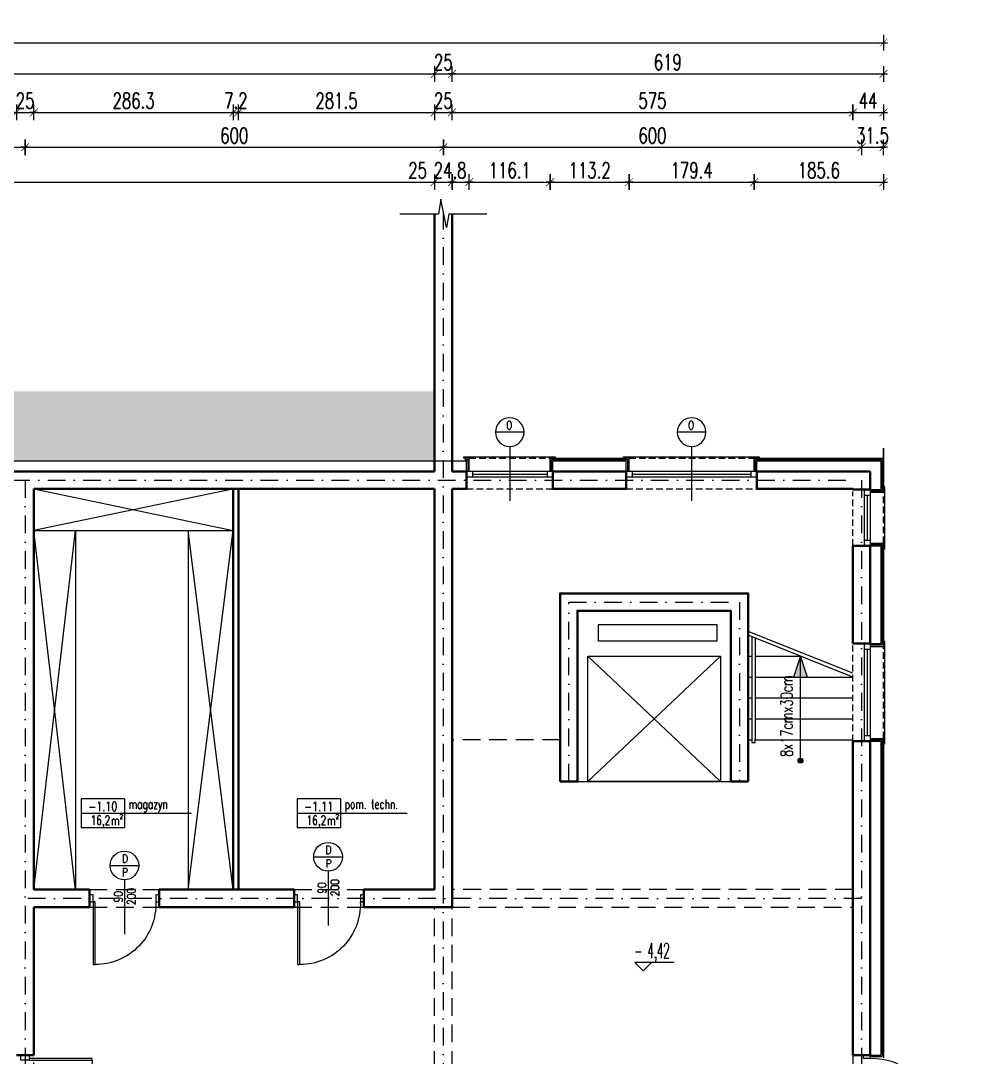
# Model space of a CAD drawing. Header units: millimetres. Extents: x -105266 to 178069, y 491 to 168574.
# Drawn here: x 17210 to 18583, y 28316 to 29803 of the extents above; entities that cross this region are included whole.
import ezdxf
from ezdxf.enums import TextEntityAlignment as Align

# ---------------------------------------------------------------- set-up
doc = ezdxf.new("R2010")
doc.units = ezdxf.units.MM
for name, pattern in [('DASHDOT', [25.4, 12.7, -6.35, 0, -6.35]), ('DASHED', [19.05, 12.7, -6.35]), ('HIDDEN2', [4.7625, 3.175, -1.5875])]:
    doc.linetypes.add(name, pattern=pattern)
doc.layers.get('defpoints').update_dxf_attribs({"color": 4})
for name, color, linetype, lineweight in [('A- NAD', 111, 'DASHED', 15), ('A-MEBLE', 253, 'Continuous', 5), ('A-OSIE', 7, 'DASHDOT', 0), ('A-SCIANY DZIAŁOWE', 1, 'Continuous', 40), ('A-STOLARKA OKIENNA', 1, 'Continuous', 5), ('A-WIDOK', 111, 'Continuous', 15), ('A-wykończenia', 6, 'Continuous', 13), ('A04_KONSTRUKCJA PONIZEJ', 2, 'HIDDEN2', 0), ('A07_DRZWI_OKNA', 4, 'Continuous', 5), ('A08_OPIS DRZWI_OKIEN', 9, 'Continuous', 9), ('A10_MATERIAL', 251, 'Continuous', 0), ('A10_OPIS', 4, 'Continuous', 15), ('A14_KOTY', 4, 'Continuous', 5), ('A16_OPIS_POM', 2, 'Continuous', 9), ('sciany murowane', 3, 'Continuous', 40), ('stolarka', 1, 'Continuous', 5)]:
    doc.layers.add(name, color=color, linetype=linetype, lineweight=lineweight)
doc.styles.add('ROMANS', font='romans', dxfattribs={"width": 0.7})
doc.styles.add('WYM', font='ROMANS.SHX', dxfattribs={"width": 0.75})
doc.styles.add('X', font='ROMANS.shx', dxfattribs={"width": 0.5})
doc.dimstyles.new('PM-100', dxfattribs={"dimscale": 2.8, "dimtxt": 8, "dimasz": 0.5, "dimexe": 0, "dimexo": 0, "dimgap": 2, "dimtad": 1, "dimdec": 1, "dimrnd": 0.1, "dimzin": 13, "dimdsep": 46, "dimtxsty": 'ROMANS', "dimblk": 'Q', "dimcen": 0, "dimse1": 1, "dimse2": 1, "dimclrd": 256, "dimclre": 251, "dimclrt": 41, "dimadec": 1, "dimazin": 0, "dimtfac": 1, "dimtdec": 1, "dimtix": 1, "dimtmove": 1, "dimatfit": 0, "dimldrblk": 'NONE', "dimfxl": 1, "dimtolj": 1, "dimtzin": 13, "dimlwd": -1, "dimlwe": 0, "dimarcsym": 0})

# ---------------------------------------------------------------- blocks, each defined once
blk = doc.blocks.new('A$C0A0820CA')
at = {"layer": 'A-STOLARKA OKIENNA'}
for points in [[(5, 5), (5, 95), (8, 95), (8, 5)], [(0, 5), (5, 5), (5, -5), (0, -5)], [(95, 5), (100, 5), (100, -5), (95, -5)]]:
    blk.add_lwpolyline(points, close=True, dxfattribs=at)
blk.add_arc((8.4, 8.4), 86.6, 357.7776, 90.2803, dxfattribs=at)
blk = doc.blocks.new('A$C1EE77004')
at = {"layer": 'stolarka'}
for points in [[(143, 6), (143, 96), (145, 96), (145, 6)], [(5, 6), (5, 52), (7, 52), (7, 6)]]:
    blk.add_lwpolyline(points, dxfattribs=at)
for points in [[(7, -6), (7, 6), (0, 6), (0, -6)], [(143, 6), (143, -6), (150, -6), (150, 6)]]:
    blk.add_lwpolyline(points, close=True, dxfattribs=at)
for centre, radius, start, end in [((142.3, 1.6), 94.4, 89.5656, 177.338), ((9.7, 12.4), 38.8, 350.5292, 94.0577)]:
    blk.add_arc(centre, radius, start, end, dxfattribs=at)
blk = doc.blocks.new('opis-pomieszczenie')
for p, q in [((0, 21.8), (0, -21.4)), ((-64.8, 0), (99.9, 0))]:
    blk.add_line(p, q)
blk.add_lwpolyline([(0, 21.8), (-64.8, 21.8), (-64.8, -21.4), (0, -21.4)])
at = {"style": 'ROMANS', "width": 0.7}
for s, height, p in [('m', 14.3, (-13.8, -18)), ('2', 7.15, (-4.6, -8.4))]:
    blk.add_text(s, height=height, dxfattribs=at).set_placement(p, align=Align.CENTER)
blk.add_attdef('NR', text='', height=14.3, dxfattribs=at).set_placement((-32.4, 2.8), align=Align.CENTER)
for tag, p in [('POMIESZCZENIE', (6.3, 3.9)), ('POS', (6.3, -17.6))]:
    blk.add_attdef(tag, p, '', height=14.3, dxfattribs=at)
blk.add_attdef('POW', text='', height=14.3, dxfattribs=at).set_placement((-27, -17.4), align=Align.RIGHT)
blk = doc.blocks.new('drzwi opis')
for p, q in [((-29.3, 124.9), (29.3, 124.9)), ((0, 95.6), (0, -15.6))]:
    blk.add_line(p, q)
blk.add_circle((0, 124.9), 29.3)
at = {"style": 'ROMANS', "width": 0.7}
for tag, p in [('WDNR', (1.1, 127.5)), ('WDPPOZ', (0, 102.7))]:
    blk.add_attdef(tag, text='', height=17, dxfattribs=at).set_placement(p, align=Align.CENTER)
for tag, p in [('WDS', (-4.1, -6)), ('WDH', (22.5, -6.4))]:
    blk.add_attdef(tag, text='', height=17, rotation=90, dxfattribs=at).set_placement(p, align=Align.CENTER)
blk = doc.blocks.new('poziom miekki')
for p, q in [((15.76, 4.24), (-4.24, 4.24)), ((-4.24, 4.24), (0, 0)), ((0, 0), (4.24, 4.24))]:
    blk.add_line(p, q)
at = {"color": 0, "style": 'ROMANS', "width": 0.7}
blk.add_attdef('H?', (-4.24, 8.19), '', height=7.5, dxfattribs=at)
blk = doc.blocks.new('Q')
for p, q in [((-4, 0), (4, 0)), ((0, 8), (0, -8))]:
    blk.add_line(p, q)
at = {"const_width": 0.7}
blk.add_lwpolyline([(4, 4), (-4, -4)], dxfattribs=at)
blk = doc.blocks.new('*D991')
at = {"layer": 'A10_OPIS', "transparency": 16777216}
blk.add_line((15390.7, 29572), (17802.9, 29572), dxfattribs=at)
at = {"layer": 'defpoints', "color": 0, "transparency": 16777216}
for p in [(17804.3, 29572), (15389.3, 29422), (17804.3, 29422)]:
    blk.add_point(p, dxfattribs=at)
at = {"layer": 'A10_OPIS', "transparency": 16777216, "xscale": 1.399999999999999, "yscale": 1.399999999999999, "zscale": 1.399999999999999, "rotation": 180}
blk.add_blockref('Q', (15389.3, 29572), dxfattribs=at)
at = {"layer": 'A10_OPIS', "transparency": 16777216, "xscale": 1.399999999999999, "yscale": 1.399999999999999, "zscale": 1.399999999999999}
blk.add_blockref('Q', (17804.3, 29572), dxfattribs=at)
at = {"layer": 'A10_OPIS', "color": 41, "transparency": 16777216, "insert": (16596.8, 29588.8), "char_height": 22.4, "attachment_point": 5, "style": 'ROMANS'}
blk.add_mtext('\\A1;2415', dxfattribs=at)
blk = doc.blocks.new('_None')
blk = doc.blocks.new('*D992')
at = {"layer": 'A10_OPIS', "transparency": 16777216}
for p, q in [((17761.6, 29572), (17804.3, 29572)), ((17802.9, 29572), (17801.5, 29572)), ((17804.3, 29572), (17829.3, 29572)), ((17804.3, 29572), (17829.3, 29572)), ((17830.7, 29572), (17832.1, 29572))]:
    blk.add_line(p, q, dxfattribs=at)
at = {"layer": 'defpoints', "color": 0, "transparency": 16777216}
for p in [(17829.3, 29572), (17829.3, 29557), (17804.3, 29422)]:
    blk.add_point(p, dxfattribs=at)
at = {"layer": 'A10_OPIS', "transparency": 16777216, "xscale": 1.399999999999999, "yscale": 1.399999999999999, "zscale": 1.399999999999999}
blk.add_blockref('Q', (17804.3, 29572), dxfattribs=at)
at = {"layer": 'A10_OPIS', "transparency": 16777216, "xscale": 1.399999999999999, "yscale": 1.399999999999999, "zscale": 1.399999999999999, "rotation": 180}
blk.add_blockref('Q', (17829.3, 29572), dxfattribs=at)
at = {"layer": 'A10_OPIS', "color": 41, "transparency": 16777216, "insert": (17779.9, 29588.8), "char_height": 22.4, "attachment_point": 5, "style": 'ROMANS'}
blk.add_mtext('\\A1;25', dxfattribs=at)
blk = doc.blocks.new('*D993')
at = {"layer": 'A10_OPIS', "transparency": 16777216}
for p, q in [((17827.9, 29572), (17826.5, 29572)), ((17829.3, 29572), (17854, 29572)), ((17855.4, 29572), (17856.8, 29572))]:
    blk.add_line(p, q, dxfattribs=at)
at = {"layer": 'defpoints', "color": 0, "transparency": 16777216}
for p in [(17854, 29576), (17854, 29572), (17829.3, 29557)]:
    blk.add_point(p, dxfattribs=at)
at = {"layer": 'A10_OPIS', "transparency": 16777216, "xscale": 1.399999999999999, "yscale": 1.399999999999999, "zscale": 1.399999999999999}
blk.add_blockref('Q', (17829.3, 29572), dxfattribs=at)
at = {"layer": 'A10_OPIS', "transparency": 16777216, "xscale": 1.399999999999999, "yscale": 1.399999999999999, "zscale": 1.399999999999999, "rotation": 180}
blk.add_blockref('Q', (17854, 29572), dxfattribs=at)
at = {"layer": 'A10_OPIS', "color": 41, "transparency": 16777216, "insert": (17826.5, 29588.8), "char_height": 22.4, "attachment_point": 5, "style": 'ROMANS'}
blk.add_mtext('\\A1;24.8', dxfattribs=at)
blk = doc.blocks.new('*D994')
at = {"layer": 'A10_OPIS', "transparency": 16777216}
blk.add_line((17855.4, 29572), (17968.7, 29572), dxfattribs=at)
at = {"layer": 'defpoints', "color": 0, "transparency": 16777216}
for p in [(17854, 29576), (17970.1, 29572), (17970.1, 29357)]:
    blk.add_point(p, dxfattribs=at)
at = {"layer": 'A10_OPIS', "transparency": 16777216, "xscale": 1.399999999999999, "yscale": 1.399999999999999, "zscale": 1.399999999999999, "rotation": 180}
blk.add_blockref('Q', (17854, 29572), dxfattribs=at)
at = {"layer": 'A10_OPIS', "transparency": 16777216, "xscale": 1.399999999999999, "yscale": 1.399999999999999, "zscale": 1.399999999999999}
blk.add_blockref('Q', (17970.1, 29572), dxfattribs=at)
at = {"layer": 'A10_OPIS', "color": 41, "transparency": 16777216, "insert": (17912.1, 29588.8), "char_height": 22.4, "attachment_point": 5, "style": 'ROMANS'}
blk.add_mtext('\\A1;116.1', dxfattribs=at)
blk = doc.blocks.new('*D995')
at = {"layer": 'A10_OPIS', "transparency": 16777216}
blk.add_line((17971.5, 29572), (18081.9, 29572), dxfattribs=at)
at = {"layer": 'defpoints', "color": 0, "transparency": 16777216}
for p in [(18083.3, 29572), (17970.1, 29357), (18083.3, 29357)]:
    blk.add_point(p, dxfattribs=at)
at = {"layer": 'A10_OPIS', "transparency": 16777216, "xscale": 1.399999999999999, "yscale": 1.399999999999999, "zscale": 1.399999999999999, "rotation": 180}
blk.add_blockref('Q', (17970.1, 29572), dxfattribs=at)
at = {"layer": 'A10_OPIS', "transparency": 16777216, "xscale": 1.399999999999999, "yscale": 1.399999999999999, "zscale": 1.399999999999999}
blk.add_blockref('Q', (18083.3, 29572), dxfattribs=at)
at = {"layer": 'A10_OPIS', "color": 41, "transparency": 16777216, "insert": (18026.7, 29588.8), "char_height": 22.4, "attachment_point": 5, "style": 'ROMANS'}
blk.add_mtext('\\A1;113.2', dxfattribs=at)
blk = doc.blocks.new('*D996')
at = {"layer": 'A10_OPIS', "transparency": 16777216}
blk.add_line((18084.7, 29572), (18261.3, 29572), dxfattribs=at)
at = {"layer": 'defpoints', "color": 0, "transparency": 16777216}
for p in [(18262.7, 29572), (18083.3, 29357), (18262.7, 29357)]:
    blk.add_point(p, dxfattribs=at)
at = {"layer": 'A10_OPIS', "transparency": 16777216, "xscale": 1.399999999999999, "yscale": 1.399999999999999, "zscale": 1.399999999999999, "rotation": 180}
blk.add_blockref('Q', (18083.3, 29572), dxfattribs=at)
at = {"layer": 'A10_OPIS', "transparency": 16777216, "xscale": 1.399999999999999, "yscale": 1.399999999999999, "zscale": 1.399999999999999}
blk.add_blockref('Q', (18262.7, 29572), dxfattribs=at)
at = {"layer": 'A10_OPIS', "color": 41, "transparency": 16777216, "insert": (18173, 29588.8), "char_height": 22.4, "attachment_point": 5, "style": 'ROMANS'}
blk.add_mtext('\\A1;179.4', dxfattribs=at)
blk = doc.blocks.new('*D997')
at = {"layer": 'A10_OPIS', "transparency": 16777216}
blk.add_line((18264.1, 29572), (18446.9, 29572), dxfattribs=at)
at = {"layer": 'defpoints', "color": 0, "transparency": 16777216}
for p in [(18448.3, 29572), (18262.7, 29357), (18448.3, 29351.5)]:
    blk.add_point(p, dxfattribs=at)
at = {"layer": 'A10_OPIS', "transparency": 16777216, "xscale": 1.399999999999999, "yscale": 1.399999999999999, "zscale": 1.399999999999999, "rotation": 180}
blk.add_blockref('Q', (18262.7, 29572), dxfattribs=at)
at = {"layer": 'A10_OPIS', "transparency": 16777216, "xscale": 1.399999999999999, "yscale": 1.399999999999999, "zscale": 1.399999999999999}
blk.add_blockref('Q', (18448.3, 29572), dxfattribs=at)
at = {"layer": 'A10_OPIS', "color": 41, "transparency": 16777216, "insert": (18355.5, 29588.8), "char_height": 22.4, "attachment_point": 5, "style": 'ROMANS'}
blk.add_mtext('\\A1;185.6', dxfattribs=at)
blk = doc.blocks.new('*D1022')
at = {"layer": 'A10_OPIS', "transparency": 16777216}
blk.add_line((15418.2, 29622), (17215.4, 29622), dxfattribs=at)
at = {"layer": 'defpoints', "color": 0, "transparency": 16777216}
for p in [(17216.8, 29622), (15416.8, 29344.5), (17216.8, 29344.5)]:
    blk.add_point(p, dxfattribs=at)
at = {"layer": 'A10_OPIS', "transparency": 16777216, "xscale": 1.399999999999999, "yscale": 1.399999999999999, "zscale": 1.399999999999999, "rotation": 180}
blk.add_blockref('Q', (15416.8, 29622), dxfattribs=at)
at = {"layer": 'A10_OPIS', "transparency": 16777216, "xscale": 1.399999999999999, "yscale": 1.399999999999999, "zscale": 1.399999999999999}
blk.add_blockref('Q', (17216.8, 29622), dxfattribs=at)
at = {"layer": 'A10_OPIS', "color": 41, "transparency": 16777216, "insert": (16316.8, 29638.8), "char_height": 22.4, "attachment_point": 5, "style": 'ROMANS'}
blk.add_mtext('\\A1;1800', dxfattribs=at)
blk = doc.blocks.new('*D1023')
at = {"layer": 'A10_OPIS', "transparency": 16777216}
blk.add_line((17218.2, 29622), (17815.4, 29622), dxfattribs=at)
at = {"layer": 'defpoints', "color": 0, "transparency": 16777216}
for p in [(17816.8, 29622), (17816.8, 29544.5), (17216.8, 29344.5)]:
    blk.add_point(p, dxfattribs=at)
at = {"layer": 'A10_OPIS', "transparency": 16777216, "xscale": 1.399999999999999, "yscale": 1.399999999999999, "zscale": 1.399999999999999, "rotation": 180}
blk.add_blockref('Q', (17216.8, 29622), dxfattribs=at)
at = {"layer": 'A10_OPIS', "transparency": 16777216, "xscale": 1.399999999999999, "yscale": 1.399999999999999, "zscale": 1.399999999999999}
blk.add_blockref('Q', (17816.8, 29622), dxfattribs=at)
at = {"layer": 'A10_OPIS', "color": 41, "transparency": 16777216, "insert": (17516.8, 29638.8), "char_height": 22.4, "attachment_point": 5, "style": 'ROMANS'}
blk.add_mtext('\\A1;600', dxfattribs=at)
blk = doc.blocks.new('*D1024')
at = {"layer": 'A10_OPIS', "transparency": 16777216}
blk.add_line((17818.2, 29622), (18415.4, 29622), dxfattribs=at)
at = {"layer": 'defpoints', "color": 0, "transparency": 16777216}
for p in [(18416.8, 29622), (17816.8, 29544.5), (18416.8, 29344.5)]:
    blk.add_point(p, dxfattribs=at)
at = {"layer": 'A10_OPIS', "transparency": 16777216, "xscale": 1.399999999999999, "yscale": 1.399999999999999, "zscale": 1.399999999999999, "rotation": 180}
blk.add_blockref('Q', (17816.8, 29622), dxfattribs=at)
at = {"layer": 'A10_OPIS', "transparency": 16777216, "xscale": 1.399999999999999, "yscale": 1.399999999999999, "zscale": 1.399999999999999}
blk.add_blockref('Q', (18416.8, 29622), dxfattribs=at)
at = {"layer": 'A10_OPIS', "color": 41, "transparency": 16777216, "insert": (18116.8, 29638.8), "char_height": 22.4, "attachment_point": 5, "style": 'ROMANS'}
blk.add_mtext('\\A1;600', dxfattribs=at)
blk = doc.blocks.new('*D1025')
at = {"layer": 'A10_OPIS', "transparency": 16777216}
for p, q in [((18415.4, 29622), (18414, 29622)), ((18416.8, 29622), (18448.3, 29622)), ((18449.7, 29622), (18451.1, 29622))]:
    blk.add_line(p, q, dxfattribs=at)
at = {"layer": 'defpoints', "color": 0, "transparency": 16777216}
for p in [(18448.3, 29622), (18416.8, 29344.5), (18448.3, 29327)]:
    blk.add_point(p, dxfattribs=at)
at = {"layer": 'A10_OPIS', "transparency": 16777216, "xscale": 1.399999999999999, "yscale": 1.399999999999999, "zscale": 1.399999999999999}
blk.add_blockref('Q', (18416.8, 29622), dxfattribs=at)
at = {"layer": 'A10_OPIS', "transparency": 16777216, "xscale": 1.399999999999999, "yscale": 1.399999999999999, "zscale": 1.399999999999999, "rotation": 180}
blk.add_blockref('Q', (18448.3, 29622), dxfattribs=at)
at = {"layer": 'A10_OPIS', "color": 41, "transparency": 16777216, "insert": (18432.5, 29638.8), "char_height": 22.4, "attachment_point": 5, "style": 'ROMANS'}
blk.add_mtext('\\A1;31.5', dxfattribs=at)
blk = doc.blocks.new('*D1030')
at = {"layer": 'A10_OPIS', "transparency": 16777216}
for p, q in [((17202.9, 29672), (17201.5, 29672)), ((17204.3, 29672), (17229.3, 29672)), ((17230.7, 29672), (17232.1, 29672))]:
    blk.add_line(p, q, dxfattribs=at)
at = {"layer": 'defpoints', "color": 0, "transparency": 16777216}
for p in [(17229.3, 29672), (17204.3, 29332), (17229.3, 29332)]:
    blk.add_point(p, dxfattribs=at)
at = {"layer": 'A10_OPIS', "transparency": 16777216, "xscale": 1.399999999999999, "yscale": 1.399999999999999, "zscale": 1.399999999999999}
blk.add_blockref('Q', (17204.3, 29672), dxfattribs=at)
at = {"layer": 'A10_OPIS', "transparency": 16777216, "xscale": 1.399999999999999, "yscale": 1.399999999999999, "zscale": 1.399999999999999, "rotation": 180}
blk.add_blockref('Q', (17229.3, 29672), dxfattribs=at)
at = {"layer": 'A10_OPIS', "color": 41, "transparency": 16777216, "insert": (17216.8, 29688.8), "char_height": 22.4, "attachment_point": 5, "style": 'ROMANS'}
blk.add_mtext('\\A1;25', dxfattribs=at)
blk = doc.blocks.new('*D1031')
at = {"layer": 'A10_OPIS', "transparency": 16777216}
blk.add_line((17230.7, 29672), (17514.1, 29672), dxfattribs=at)
at = {"layer": 'defpoints', "color": 0, "transparency": 16777216}
for p in [(17515.5, 29672), (17229.3, 29332), (17515.5, 29332)]:
    blk.add_point(p, dxfattribs=at)
at = {"layer": 'A10_OPIS', "transparency": 16777216, "xscale": 1.399999999999999, "yscale": 1.399999999999999, "zscale": 1.399999999999999, "rotation": 180}
blk.add_blockref('Q', (17229.3, 29672), dxfattribs=at)
at = {"layer": 'A10_OPIS', "transparency": 16777216, "xscale": 1.399999999999999, "yscale": 1.399999999999999, "zscale": 1.399999999999999}
blk.add_blockref('Q', (17515.5, 29672), dxfattribs=at)
at = {"layer": 'A10_OPIS', "color": 41, "transparency": 16777216, "insert": (17372.4, 29688.8), "char_height": 22.4, "attachment_point": 5, "style": 'ROMANS'}
blk.add_mtext('\\A1;286.3', dxfattribs=at)
blk = doc.blocks.new('*D1032')
at = {"layer": 'A10_OPIS', "transparency": 16777216}
for p, q in [((17514.1, 29672), (17512.7, 29672)), ((17515.5, 29672), (17522.8, 29672)), ((17524.2, 29672), (17525.6, 29672))]:
    blk.add_line(p, q, dxfattribs=at)
at = {"layer": 'defpoints', "color": 0, "transparency": 16777216}
for p in [(17522.8, 29672), (17515.5, 29332), (17522.8, 29332)]:
    blk.add_point(p, dxfattribs=at)
at = {"layer": 'A10_OPIS', "transparency": 16777216, "xscale": 1.399999999999999, "yscale": 1.399999999999999, "zscale": 1.399999999999999}
blk.add_blockref('Q', (17515.5, 29672), dxfattribs=at)
at = {"layer": 'A10_OPIS', "transparency": 16777216, "xscale": 1.399999999999999, "yscale": 1.399999999999999, "zscale": 1.399999999999999, "rotation": 180}
blk.add_blockref('Q', (17522.8, 29672), dxfattribs=at)
at = {"layer": 'A10_OPIS', "color": 41, "transparency": 16777216, "insert": (17519.1, 29688.8), "char_height": 22.4, "attachment_point": 5, "style": 'ROMANS'}
blk.add_mtext('\\A1;7.2', dxfattribs=at)
blk = doc.blocks.new('*D1033')
at = {"layer": 'A10_OPIS', "transparency": 16777216}
blk.add_line((17524.2, 29672), (17802.9, 29672), dxfattribs=at)
at = {"layer": 'defpoints', "color": 0, "transparency": 16777216}
for p in [(17804.3, 29672), (17804.3, 29532), (17522.8, 29332)]:
    blk.add_point(p, dxfattribs=at)
at = {"layer": 'A10_OPIS', "transparency": 16777216, "xscale": 1.399999999999999, "yscale": 1.399999999999999, "zscale": 1.399999999999999, "rotation": 180}
blk.add_blockref('Q', (17522.8, 29672), dxfattribs=at)
at = {"layer": 'A10_OPIS', "transparency": 16777216, "xscale": 1.399999999999999, "yscale": 1.399999999999999, "zscale": 1.399999999999999}
blk.add_blockref('Q', (17804.3, 29672), dxfattribs=at)
at = {"layer": 'A10_OPIS', "color": 41, "transparency": 16777216, "insert": (17663.5, 29688.8), "char_height": 22.4, "attachment_point": 5, "style": 'ROMANS'}
blk.add_mtext('\\A1;281.5', dxfattribs=at)
blk = doc.blocks.new('*D1034')
at = {"layer": 'A10_OPIS', "transparency": 16777216}
for p, q in [((17802.9, 29672), (17801.5, 29672)), ((17804.3, 29672), (17829.3, 29672)), ((17830.7, 29672), (17832.1, 29672))]:
    blk.add_line(p, q, dxfattribs=at)
at = {"layer": 'defpoints', "color": 0, "transparency": 16777216}
for p in [(17829.3, 29672), (17804.3, 29532), (17829.3, 29532)]:
    blk.add_point(p, dxfattribs=at)
at = {"layer": 'A10_OPIS', "transparency": 16777216, "xscale": 1.399999999999999, "yscale": 1.399999999999999, "zscale": 1.399999999999999}
blk.add_blockref('Q', (17804.3, 29672), dxfattribs=at)
at = {"layer": 'A10_OPIS', "transparency": 16777216, "xscale": 1.399999999999999, "yscale": 1.399999999999999, "zscale": 1.399999999999999, "rotation": 180}
blk.add_blockref('Q', (17829.3, 29672), dxfattribs=at)
at = {"layer": 'A10_OPIS', "color": 41, "transparency": 16777216, "insert": (17816.8, 29688.8), "char_height": 22.4, "attachment_point": 5, "style": 'ROMANS'}
blk.add_mtext('\\A1;25', dxfattribs=at)
blk = doc.blocks.new('*D1035')
at = {"layer": 'A10_OPIS', "transparency": 16777216}
blk.add_line((17830.7, 29672), (18402.9, 29672), dxfattribs=at)
at = {"layer": 'defpoints', "color": 0, "transparency": 16777216}
for p in [(18404.3, 29672), (17829.3, 29532), (18404.3, 29332)]:
    blk.add_point(p, dxfattribs=at)
at = {"layer": 'A10_OPIS', "transparency": 16777216, "xscale": 1.399999999999999, "yscale": 1.399999999999999, "zscale": 1.399999999999999, "rotation": 180}
blk.add_blockref('Q', (17829.3, 29672), dxfattribs=at)
at = {"layer": 'A10_OPIS', "transparency": 16777216, "xscale": 1.399999999999999, "yscale": 1.399999999999999, "zscale": 1.399999999999999}
blk.add_blockref('Q', (18404.3, 29672), dxfattribs=at)
at = {"layer": 'A10_OPIS', "color": 41, "transparency": 16777216, "insert": (18116.8, 29688.8), "char_height": 22.4, "attachment_point": 5, "style": 'ROMANS'}
blk.add_mtext('\\A1;575', dxfattribs=at)
blk = doc.blocks.new('*D1036')
at = {"layer": 'A10_OPIS', "transparency": 16777216}
blk.add_line((18405.7, 29672), (18446.9, 29672), dxfattribs=at)
at = {"layer": 'defpoints', "color": 0, "transparency": 16777216}
for p in [(18448.3, 29672), (18404.3, 29332), (18448.3, 29329.4)]:
    blk.add_point(p, dxfattribs=at)
at = {"layer": 'A10_OPIS', "transparency": 16777216, "xscale": 1.399999999999999, "yscale": 1.399999999999999, "zscale": 1.399999999999999, "rotation": 180}
blk.add_blockref('Q', (18404.3, 29672), dxfattribs=at)
at = {"layer": 'A10_OPIS', "transparency": 16777216, "xscale": 1.399999999999999, "yscale": 1.399999999999999, "zscale": 1.399999999999999}
blk.add_blockref('Q', (18448.3, 29672), dxfattribs=at)
at = {"layer": 'A10_OPIS', "color": 41, "transparency": 16777216, "insert": (18426.3, 29688.8), "char_height": 22.4, "attachment_point": 5, "style": 'ROMANS'}
blk.add_mtext('\\A1;44', dxfattribs=at)
blk = doc.blocks.new('*D1037')
at = {"layer": 'A10_OPIS', "transparency": 16777216}
blk.add_line((15390.7, 29772), (18446.9, 29772), dxfattribs=at)
at = {"layer": 'defpoints', "color": 0, "transparency": 16777216}
for p in [(18448.3, 29772), (15389.3, 29422), (18448.3, 29426)]:
    blk.add_point(p, dxfattribs=at)
at = {"layer": 'A10_OPIS', "transparency": 16777216, "xscale": 1.399999999999999, "yscale": 1.399999999999999, "zscale": 1.399999999999999, "rotation": 180}
blk.add_blockref('Q', (15389.3, 29772), dxfattribs=at)
at = {"layer": 'A10_OPIS', "transparency": 16777216, "xscale": 1.399999999999999, "yscale": 1.399999999999999, "zscale": 1.399999999999999}
blk.add_blockref('Q', (18448.3, 29772), dxfattribs=at)
at = {"layer": 'A10_OPIS', "color": 41, "transparency": 16777216, "insert": (16918.8, 29788.8), "char_height": 22.4, "attachment_point": 5, "style": 'ROMANS'}
blk.add_mtext('\\A1;3059', dxfattribs=at)
blk = doc.blocks.new('*D1055')
at = {"layer": 'A10_OPIS', "transparency": 16777216}
blk.add_line((15390.7, 29727.2), (17802.9, 29727.2), dxfattribs=at)
at = {"layer": 'defpoints', "color": 0, "transparency": 16777216}
for p in [(17804.3, 29727.2), (17804.3, 29572), (15389.3, 29372)]:
    blk.add_point(p, dxfattribs=at)
at = {"layer": 'A10_OPIS', "transparency": 16777216, "xscale": 1.399999999999999, "yscale": 1.399999999999999, "zscale": 1.399999999999999, "rotation": 180}
blk.add_blockref('Q', (15389.3, 29727.2), dxfattribs=at)
at = {"layer": 'A10_OPIS', "transparency": 16777216, "xscale": 1.399999999999999, "yscale": 1.399999999999999, "zscale": 1.399999999999999}
blk.add_blockref('Q', (17804.3, 29727.2), dxfattribs=at)
at = {"layer": 'A10_OPIS', "color": 41, "transparency": 16777216, "insert": (16596.8, 29744), "char_height": 22.4, "attachment_point": 5, "style": 'ROMANS'}
blk.add_mtext('\\A1;2415', dxfattribs=at)
blk = doc.blocks.new('*D1056')
at = {"layer": 'A10_OPIS', "transparency": 16777216}
for p, q in [((17802.9, 29727.2), (17801.5, 29727.2)), ((17804.3, 29727.2), (17829.3, 29727.2)), ((17830.7, 29727.2), (17832.1, 29727.2))]:
    blk.add_line(p, q, dxfattribs=at)
at = {"layer": 'defpoints', "color": 0, "transparency": 16777216}
for p in [(17829.3, 29727.2), (17804.3, 29572), (17829.3, 29557)]:
    blk.add_point(p, dxfattribs=at)
at = {"layer": 'A10_OPIS', "transparency": 16777216, "xscale": 1.399999999999999, "yscale": 1.399999999999999, "zscale": 1.399999999999999}
blk.add_blockref('Q', (17804.3, 29727.2), dxfattribs=at)
at = {"layer": 'A10_OPIS', "transparency": 16777216, "xscale": 1.399999999999999, "yscale": 1.399999999999999, "zscale": 1.399999999999999, "rotation": 180}
blk.add_blockref('Q', (17829.3, 29727.2), dxfattribs=at)
at = {"layer": 'A10_OPIS', "color": 41, "transparency": 16777216, "insert": (17816.8, 29744), "char_height": 22.4, "attachment_point": 5, "style": 'ROMANS'}
blk.add_mtext('\\A1;25', dxfattribs=at)
blk = doc.blocks.new('*D1057')
at = {"layer": 'A10_OPIS', "transparency": 16777216}
blk.add_line((17830.7, 29727.2), (18446.9, 29727.2), dxfattribs=at)
at = {"layer": 'defpoints', "color": 0, "transparency": 16777216}
for p in [(18448.3, 29727.2), (17829.3, 29557), (18448.3, 29334.1)]:
    blk.add_point(p, dxfattribs=at)
at = {"layer": 'A10_OPIS', "transparency": 16777216, "xscale": 1.399999999999999, "yscale": 1.399999999999999, "zscale": 1.399999999999999, "rotation": 180}
blk.add_blockref('Q', (17829.3, 29727.2), dxfattribs=at)
at = {"layer": 'A10_OPIS', "transparency": 16777216, "xscale": 1.399999999999999, "yscale": 1.399999999999999, "zscale": 1.399999999999999}
blk.add_blockref('Q', (18448.3, 29727.2), dxfattribs=at)
at = {"layer": 'A10_OPIS', "color": 41, "transparency": 16777216, "insert": (18138.8, 29744), "char_height": 22.4, "attachment_point": 5, "style": 'ROMANS'}
blk.add_mtext('\\A1;619', dxfattribs=at)

msp = doc.modelspace()

# ---------------------------------------------------------------- hatches: boundary and pattern name
at = {"layer": 'A-WIDOK'}
h = msp.add_hatch(color=256, dxfattribs=at)
h.dxf.hatch_style = 1
h.paths.add_polyline_path([(18319.32, 28861.99), (18339.32, 28861.99)])
h.paths.add_polyline_path([(18319.32, 28861.99), (18329.26, 28891.99), (18329.38, 28891.99), (18339.32, 28861.99)])
h = msp.add_hatch(color=256, dxfattribs=at)
h.dxf.hatch_style = 1
edge = h.paths.add_edge_path()
edge.add_arc((18329.26, 28741.99), 3.47, 0, 360)
at = {"layer": 'A10_MATERIAL'}
h = msp.add_hatch(dxfattribs=at)
h.set_pattern_fill('AR-SAND', color=256, scale=0.5, angle=45)
h.paths.add_polyline_path([(18582.83, 27331.99), (18444.26, 27331.99), (18444.26, 27316.99), (15389.26, 27316.99), (15389.26, 29171.99), (17804.26, 29171.99), (17804.26, 29271.99), (15389.26, 29271.99), (15289.26, 29271.99), (15289.26, 27316.99), (15289.26, 27216.99), (18429.26, 27216.99), (18582.83, 27216.99)])

# ---------------------------------------------------------------- linework, layer by layer
for p, q in [((18448.26, 29175.99), (18448.26, 29190.42)), ((17229.26, 28319.49), (17229.26, 28359.2))]:
    msp.add_line(p, q)
at = {"layer": 'A- NAD', "ltscale": 2}
for p, q in [((17984.26, 28771.99), (17829.26, 28771.99)), ((17309.26, 28556.99), (17409.26, 28556.99)), ((17602.76, 28556.99), (17702.76, 28556.99)), ((18404.26, 28556.99), (17829.26, 28556.99)), ((17309.26, 28531.99), (17409.26, 28531.99)), ((17602.76, 28531.99), (17702.76, 28531.99)), ((17804.26, 27956.99), (17804.26, 28531.99)), ((17829.26, 28531.99), (18404.26, 28531.99)), ((17829.26, 27956.99), (17829.26, 28531.99)), ((17229.26, 28169.49), (17229.26, 28319.49)), ((18404.26, 28319.49), (18404.26, 28219.99))]:
    msp.add_line(p, q, dxfattribs=at)
at = {"layer": 'A-MEBLE'}
for p, q in [((17229.26, 29131.99), (17515.51, 29071.99)), ((17516.76, 29131.99), (17229.26, 29071.99)), ((17229.26, 29071.99), (17515.51, 29071.99)), ((17289.26, 28556.99), (17229.26, 29071.99)), ((17229.26, 28556.99), (17289.26, 29071.99)), ((17289.26, 29071.99), (17289.26, 28556.99)), ((17450.76, 29071.99), (17450.76, 28556.99)), ((17515.51, 28556.99), (17450.76, 29071.99)), ((17450.76, 28556.99), (17515.51, 29071.99))]:
    msp.add_line(p, q, dxfattribs=at)
at = {"layer": 'A-OSIE', "ltscale": 2}
for p, q in [((17816.76, 29529.46), (17816.76, 27344.49)), ((15416.76, 29144.49), (18416.76, 29144.49)), ((17216.76, 29144.49), (17216.76, 27344.49)), ((18416.76, 29144.49), (18416.76, 27344.49)), ((18416.76, 28544.49), (17216.76, 28544.49))]:
    msp.add_line(p, q, dxfattribs=at)
msp.add_lwpolyline([(17996.76, 28711.99), (17996.76, 28969.49), (18241.76, 28969.49), (18241.76, 28711.99)], dxfattribs=at)
at = {"layer": 'A-SCIANY DZIAŁOWE'}
for p, q in [((17515.51, 29131.99), (17515.51, 28556.99)), ((17522.76, 29131.99), (17522.76, 28556.99))]:
    msp.add_line(p, q, dxfattribs=at)
at = {"layer": 'A-WIDOK'}
for p, q in [((17846.05, 29175.99), (17846.05, 29177.99)), ((17846.05, 29177.99), (17977.24, 29177.99)), ((17854.05, 29175.99), (17846.05, 29175.99)), ((17977.24, 29177.99), (17977.24, 29175.99)), ((18404.26, 28867.37), (18254.26, 28927.37)), ((18404.26, 28861.99), (18254.26, 28921.99)), ((18024.26, 28891.99), (18214.26, 28711.99)), ((18024.26, 28711.99), (18214.26, 28891.99)), ((18254.26, 28891.99), (18259.26, 28891.99)), ((18264.26, 28891.99), (18329.26, 28891.99)), ((18329.26, 28741.99), (18329.26, 28891.99)), ((18254.26, 28861.99), (18259.26, 28861.99)), ((18264.26, 28861.99), (18404.26, 28861.99)), ((18254.26, 28831.99), (18259.26, 28831.99)), ((18264.26, 28831.99), (18404.26, 28831.99)), ((18254.26, 28801.99), (18259.26, 28801.99)), ((18264.26, 28801.99), (18404.26, 28801.99)), ((18254.26, 28771.99), (18259.26, 28771.99)), ((18264.26, 28771.99), (18404.26, 28771.99)), ((18009.26, 28711.99), (18229.26, 28711.99))]:
    msp.add_line(p, q, dxfattribs=at)
for points in [[(17879.26, 29525.99), (17824.67, 29525.99), (17821.29, 29506.64), (17813.21, 29547.38), (17809.73, 29525.99), (17754.26, 29525.99)], [(18075.26, 29175.99), (18075.26, 29177.99), (18269.81, 29177.99), (18269.81, 29175.99)], [(18448.26, 29050.09), (18448.26, 29046.09), (18450.26, 29046.09), (18450.26, 29134.13), (18448.26, 29134.13)], [(18039.26, 28937.53), (18209.26, 28937.53), (18209.26, 28913.53), (18039.26, 28913.53), (18039.26, 28937.53)], [(18259.26, 28919.99), (18259.26, 28771.99)], [(18264.26, 28917.99), (18264.26, 28771.99)], [(18448.26, 28769.99), (18448.26, 28765.99), (18450.26, 28765.99), (18450.26, 28913.13), (18448.26, 28913.13)], [(18329.26, 28891.99), (18319.32, 28861.99), (18339.32, 28861.99), (18329.38, 28891.99)], [(18259.26, 28771.99), (18259.26, 28767.99), (18264.26, 28767.99), (18264.26, 28771.99)]]:
    msp.add_lwpolyline(points, dxfattribs=at)
msp.add_lwpolyline([(18024.26, 28891.99), (18214.26, 28891.99), (18214.26, 28711.99), (18024.26, 28711.99)], close=True, dxfattribs=at)
msp.add_circle((18329.26, 28741.99), 3.47, dxfattribs=at)
at = {"layer": 'A-wykończenia'}
for p, q in [((17848.05, 29175.99), (17848.05, 29171.99)), ((17854.05, 29156.99), (17854.05, 29175.99)), ((17970.1, 29175.99), (18079.26, 29175.99)), ((17970.1, 29156.99), (17970.1, 29175.99)), ((18083.26, 29175.99), (18075.26, 29175.99)), ((18083.26, 29156.99), (18083.26, 29175.99)), ((18262.67, 29175.99), (18448.26, 29175.99)), ((18262.67, 29156.99), (18262.67, 29175.99)), ((18448.26, 29175.99), (18448.26, 29126.99)), ((15389.26, 29171.99), (17850.05, 29171.99)), ((17850.05, 29156.99), (17850.05, 29173.99)), ((17850.05, 29173.99), (17852.05, 29173.99)), ((17852.05, 29173.99), (17852.05, 29156.99)), ((17972.1, 29173.99), (18081.26, 29173.99)), ((17972.1, 29156.99), (17972.1, 29173.99)), ((17974.1, 29156.99), (17974.1, 29171.99)), ((17974.1, 29171.99), (18079.26, 29171.99)), ((18079.26, 29156.99), (18079.26, 29171.99)), ((18081.26, 29156.99), (18081.26, 29173.99)), ((18264.67, 29173.99), (18446.26, 29173.99)), ((18264.67, 29156.99), (18264.67, 29173.99)), ((18266.67, 29156.99), (18266.67, 29171.99)), ((18266.67, 29171.99), (18444.26, 29171.99)), ((18444.26, 29171.99), (18444.26, 29130.99)), ((18446.26, 29173.99), (18446.26, 29128.99)), ((18429.26, 29130.99), (18444.26, 29130.99)), ((18429.26, 29128.99), (18446.26, 29128.99)), ((18429.26, 29126.99), (18448.26, 29126.99)), ((18429.26, 29054.09), (18448.26, 29054.09)), ((18429.26, 29052.09), (18446.26, 29052.09)), ((18429.26, 29050.09), (18444.26, 29050.09)), ((18444.26, 29050.09), (18444.26, 28909.99)), ((18446.26, 29052.09), (18446.26, 28907.99)), ((18448.26, 29054.09), (18448.26, 28905.99)), ((18429.26, 28909.99), (18444.26, 28909.99)), ((18429.26, 28907.99), (18446.26, 28907.99)), ((18429.26, 28905.99), (18448.26, 28905.99)), ((18429.26, 28773.99), (18448.26, 28773.99)), ((18448.26, 28773.99), (18448.26, 28315.49)), ((18429.26, 28771.99), (18446.26, 28771.99)), ((18429.26, 28769.99), (18444.26, 28769.99)), ((18444.26, 28769.99), (18444.26, 28319.49)), ((18446.26, 28771.99), (18446.26, 28317.49)), ((18429.26, 28319.49), (18444.26, 28319.49)), ((18429.26, 28317.49), (18446.26, 28317.49))]:
    msp.add_line(p, q, dxfattribs=at)
at = {"layer": 'A04_KONSTRUKCJA PONIZEJ', "ltscale": 3}
for p, q in [((17854.05, 29175.99), (17970.1, 29175.99)), ((18083.26, 29175.99), (18262.67, 29175.99)), ((17850.05, 29131.99), (17974.1, 29131.99)), ((18079.26, 29131.99), (18266.67, 29131.99)), ((18404.26, 29050.09), (18404.26, 29128.32)), ((18448.26, 29054.09), (18448.26, 29129.42)), ((18404.26, 28769.99), (18404.26, 28907.32)), ((18448.26, 28773.99), (18448.26, 28905.99))]:
    msp.add_line(p, q, dxfattribs=at)
at = {"layer": 'A07_DRZWI_OKNA'}
for p, q in [((17859.05, 29148.99), (17859.05, 29156.99)), ((17859.05, 29152.99), (17966.1, 29152.99)), ((17966.1, 29148.99), (17966.1, 29156.99)), ((18088.26, 29148.99), (18088.26, 29156.99)), ((18088.26, 29152.99), (18258.67, 29152.99)), ((18258.67, 29148.99), (18258.67, 29156.99)), ((18421.26, 29122.99), (18429.26, 29122.99)), ((18425.26, 29058.09), (18425.26, 29122.99)), ((18421.26, 29058.09), (18429.26, 29058.09)), ((18421.26, 28901.99), (18429.26, 28901.99)), ((18425.26, 28777.99), (18425.26, 28901.99)), ((18421.26, 28777.99), (18429.26, 28777.99))]:
    msp.add_line(p, q, dxfattribs=at)
for points in [[(17974.1, 29156.99), (17850.05, 29156.99), (17850.05, 29148.99), (17974.1, 29148.99)], [(18266.67, 29156.99), (18079.26, 29156.99), (18079.26, 29148.99), (18266.67, 29148.99)], [(18429.26, 29130.99), (18429.26, 29050.09), (18421.26, 29050.09), (18421.26, 29130.99)], [(18429.26, 28909.99), (18429.26, 28769.99), (18421.26, 28769.99), (18421.26, 28909.99)]]:
    msp.add_lwpolyline(points, dxfattribs=at)
at = {"layer": 'sciany murowane'}
for p, q in [((17804.26, 29156.99), (17804.26, 29525.99)), ((17829.26, 29156.99), (17829.26, 29525.99)), ((15404.26, 29156.99), (17804.26, 29156.99)), ((17829.26, 29156.99), (17850.05, 29156.99)), ((17850.05, 29131.99), (17850.05, 29156.99)), ((17974.1, 29131.99), (17974.1, 29156.99)), ((17974.1, 29156.99), (18079.26, 29156.99)), ((18079.26, 29131.99), (18079.26, 29156.99)), ((18266.67, 29131.99), (18266.67, 29156.99)), ((18266.67, 29156.99), (18429.26, 29156.99)), ((18429.26, 29156.99), (18429.26, 29130.99)), ((17229.26, 29131.99), (17804.26, 29131.99)), ((17229.26, 29131.99), (17229.26, 28556.99)), ((17804.26, 28556.99), (17804.26, 29131.99)), ((17829.26, 28531.99), (17829.26, 29131.99)), ((18404.26, 29130.99), (18429.26, 29130.99)), ((18404.26, 29050.09), (18429.26, 29050.09)), ((18429.26, 29050.09), (18429.26, 28909.99)), ((18404.26, 28909.99), (18429.26, 28909.99)), ((18404.26, 28769.99), (18429.26, 28769.99)), ((18429.26, 28769.99), (18429.26, 28319.49)), ((17984.26, 28711.99), (18009.26, 28711.99)), ((18229.26, 28711.99), (18254.26, 28711.99)), ((17229.26, 28556.99), (17309.26, 28556.99)), ((17309.26, 28531.99), (17309.26, 28556.99)), ((17409.26, 28556.99), (17602.76, 28556.99)), ((17409.26, 28531.99), (17409.26, 28556.99)), ((17602.76, 28531.99), (17602.76, 28556.99)), ((17702.76, 28556.99), (17804.26, 28556.99)), ((17702.76, 28531.99), (17702.76, 28556.99)), ((17229.26, 28531.99), (17229.26, 28319.49)), ((17229.26, 28531.99), (17309.26, 28531.99)), ((17409.26, 28531.99), (17602.76, 28531.99)), ((17702.76, 28531.99), (17829.26, 28531.99)), ((17229.26, 28319.49), (17204.26, 28319.49)), ((18404.26, 28319.49), (18429.26, 28319.49))]:
    msp.add_line(p, q, dxfattribs=at)
for points in [[(17829.26, 29131.99), (17850.05, 29131.99)], [(17974.1, 29131.99), (18079.26, 29131.99)], [(18266.67, 29131.99), (18404.26, 29131.99), (18404.26, 29130.99)], [(18404.26, 29050.09), (18404.26, 28909.99)], [(17984.26, 28711.99), (17984.26, 28981.99), (18254.26, 28981.99), (18254.26, 28711.99)], [(18009.26, 28711.99), (18009.26, 28956.99), (18229.26, 28956.99), (18229.26, 28711.99)], [(18404.26, 28769.99), (18404.26, 28319.49)]]:
    msp.add_lwpolyline(points, dxfattribs=at)

# ---------------------------------------------------------------- block references
at = {"xscale": -1}
for name, p, rotation in [('A$C0A0820CA', (17309.26, 28544.49), 180), ('A$C0A0820CA', (17602.76, 28544.49), 180), ('A$C1EE77004', (17216.76, 28169.49), 270), ('A$C0A0820CA', (18424.26, 28219.99), 270.000000029434)]:
    msp.add_blockref(name, p, dxfattribs=dict(at, rotation=rotation))
at = {"layer": 'A08_OPIS DRZWI_OKIEN'}
ref = msp.add_blockref('drzwi opis', (17912.08, 29125.59), dxfattribs=dict(at, xscale=-0.702000000001135, yscale=0.702000000001135, zscale=0.702000000001135))
ref.add_attrib('WDNR', 'O', dxfattribs={"layer": '0', "height": 11.93, "rotation": 180, "style": 'WYM', "width": 0.8}).set_placement((17911.42, 29229.21), align=Align.CENTER)
ref = msp.add_blockref('drzwi opis', (18172.97, 29125.59), dxfattribs=dict(at, xscale=-0.702000000001135, yscale=0.702000000001135, zscale=0.702000000001135))
ref.add_attrib('WDNR', 'O', dxfattribs={"layer": '0', "height": 11.93, "rotation": 180, "style": 'WYM', "width": 0.8}).set_placement((18172.31, 29229.21), align=Align.CENTER)
ref = msp.add_blockref('drzwi opis', (17359.26, 28503.91), dxfattribs=dict(at, xscale=0.702000000001135, yscale=0.702000000001135, zscale=0.702000000001135))
ref.add_attrib('WDNR', 'D', dxfattribs={"layer": '0', "height": 11.93, "style": 'WYM', "width": 0.8}).set_placement((17359.92, 28595.59), align=Align.CENTER)
ref.add_attrib('WDPPOZ', 'P', dxfattribs={"layer": '0', "height": 11.93, "style": 'WYM', "width": 0.8}).set_placement((17360.18, 28576), align=Align.CENTER)
ref.add_attrib('WDS', '90', dxfattribs={"layer": '0', "height": 11.934, "rotation": 90, "style": 'WYM', "width": 0.8}).set_placement((17356.41, 28546.73), align=Align.CENTER)
ref.add_attrib('WDH', '200', dxfattribs={"layer": '0', "height": 11.934, "rotation": 90, "style": 'WYM', "width": 0.8}).set_placement((17375.05, 28547.24), align=Align.CENTER)
ref = msp.add_blockref('drzwi opis', (17651.38, 28516.41), dxfattribs=dict(at, xscale=0.702000000001135, yscale=0.702000000001135, zscale=0.702000000001135))
ref.add_attrib('WDNR', 'D', dxfattribs={"layer": '0', "height": 11.93, "style": 'WYM', "width": 0.8}).set_placement((17652.03, 28608.09), align=Align.CENTER)
ref.add_attrib('WDPPOZ', 'P', dxfattribs={"layer": '0', "height": 11.93, "style": 'WYM', "width": 0.8}).set_placement((17652.3, 28588.5), align=Align.CENTER)
ref.add_attrib('WDS', '90', dxfattribs={"layer": '0', "height": 11.934, "rotation": 90, "style": 'WYM', "width": 0.8}).set_placement((17648.52, 28559.23), align=Align.CENTER)
ref.add_attrib('WDH', '200', dxfattribs={"layer": '0', "height": 11.934, "rotation": 90, "style": 'WYM', "width": 0.8}).set_placement((17667.17, 28559.74), align=Align.CENTER)
at = {"layer": 'A14_KOTY'}
ref = msp.add_blockref('poziom miekki', (18103.4, 28440.66), dxfattribs=dict(at, xscale=2.834999999940919, yscale=2.834999999940919, zscale=2.834999999940919))
ref.add_attrib('H?', '- 4,42', (18090.45, 28458.87), dxfattribs={"layer": '0', "color": 0, "height": 21.263, "style": 'X', "width": 0.5})
at = {"layer": 'A16_OPIS_POM'}
ref = msp.add_blockref('opis-pomieszczenie', (17359.38, 28666.5), dxfattribs=dict(at, xscale=0.9600000000064028, yscale=0.9600000000064028, zscale=0.9600000000064028))
ref.add_attrib('NR', '-1.10', dxfattribs={"layer": '0', "height": 13.44, "style": 'ROMANS', "width": 0.75}).set_placement((17328.29, 28669.65), align=Align.CENTER)
ref.add_attrib('POMIESZCZENIE', 'magazyn', (17365.43, 28672.8), dxfattribs={"layer": '0', "height": 13.44, "style": 'ROMANS', "width": 0.7})
ref.add_attrib('POW', '16,2', dxfattribs={"layer": '0', "height": 13.44, "style": 'ROMANS', "width": 0.7}).set_placement((17338.94, 28649.79), align=Align.RIGHT)
ref = msp.add_blockref('opis-pomieszczenie', (17669.17, 28666.5), dxfattribs=dict(at, xscale=0.9600000000064028, yscale=0.9600000000064028, zscale=0.9600000000064028))
ref.add_attrib('NR', '-1.11', dxfattribs={"layer": '0', "height": 13.44, "style": 'ROMANS', "width": 0.75}).set_placement((17638.08, 28669.65), align=Align.CENTER)
ref.add_attrib('POMIESZCZENIE', 'pom. techn.', (17675.22, 28672.8), dxfattribs={"layer": '0', "height": 13.44, "style": 'ROMANS', "width": 0.7})
ref.add_attrib('POW', '16,2', dxfattribs={"layer": '0', "height": 13.44, "style": 'ROMANS', "width": 0.7}).set_placement((17648.72, 28649.79), align=Align.RIGHT)

# ---------------------------------------------------------------- texts
at = {"layer": 'A-WIDOK', "insert": (18300.86, 28747.39), "char_height": 17, "attachment_point": 1, "rotation": 90, "style": 'ROMANS'}
msp.add_mtext_dynamic_manual_height_columns('8x17cmx30cm', width=150, gutter_width=60, heights=[0], dxfattribs=at)

# ---------------------------------------------------------------- dimensions: what is measured, and where the dimension line sits
at = {"layer": 'A10_OPIS'}
for base, p1, p2, picture, middle in [((18448.26, 29771.99), (15389.26, 29421.99), (18448.26, 29425.99), '*D1037', (16918.76, 29788.79)), ((17804.26, 29727.15), (15389.26, 29371.99), (17804.26, 29571.99), '*D1055', (16596.76, 29743.95)), ((17829.26, 29727.15), (17804.26, 29571.99), (17829.26, 29556.99), '*D1056', (17816.76, 29743.95)), ((18448.26, 29727.15), (17829.26, 29556.99), (18448.26, 29334.13), '*D1057', (18138.76, 29743.95)), ((17229.26, 29671.99), (17204.26, 29331.99), (17229.26, 29331.99), '*D1030', (17216.76, 29688.79)), ((17515.51477016, 29671.98755804), (17229.26477016, 29331.98755804), (17515.51477016, 29331.98755804), '*D1031', (17372.38977016, 29688.78755804)), ((17522.76477016, 29671.98755804), (17515.51477016, 29331.98755804), (17522.76477016, 29331.98755804), '*D1032', (17519.13977016, 29688.78755804)), ((17804.26, 29671.99), (17522.76, 29331.99), (17804.26, 29531.99), '*D1033', (17663.51, 29688.79)), ((17829.26, 29671.99), (17804.26, 29531.99), (17829.26, 29531.99), '*D1034', (17816.76, 29688.79)), ((18404.26, 29671.99), (17829.26, 29531.99), (18404.26, 29331.99), '*D1035', (18116.76, 29688.79)), ((18448.26, 29671.99), (18404.26, 29331.99), (18448.26, 29329.42), '*D1036', (18426.26, 29688.79)), ((17216.76, 29621.99), (15416.76, 29344.49), (17216.76, 29344.49), '*D1022', (16316.76, 29638.79)), ((17816.76, 29621.99), (17216.76, 29344.49), (17816.76, 29544.49), '*D1023', (17516.76, 29638.79)), ((18416.76, 29621.99), (17816.76, 29544.49), (18416.76, 29344.49), '*D1024', (18116.76, 29638.79)), ((18448.26, 29621.99), (18416.76, 29344.49), (18448.26, 29326.99), '*D1025', (18432.51, 29638.79)), ((17804.26, 29571.99), (15389.26, 29421.99), (17804.26, 29421.99), '*D991', (16596.76, 29588.79)), ((18083.26, 29571.99), (17970.1, 29356.99), (18083.26, 29356.99), '*D995', (18026.68, 29588.79)), ((18262.67, 29571.99), (18083.26, 29356.99), (18262.67, 29356.99), '*D996', (18172.97, 29588.79)), ((18448.26, 29571.99), (18262.67, 29356.99), (18448.26, 29351.49), '*D997', (18355.47, 29588.79))]:
    dim = msp.add_linear_dim(base=base, p1=p1, p2=p2, dimstyle='PM-100', dxfattribs=at)
    dim.commit()
    dim.dimension.update_dxf_attribs({"geometry": picture, "text_midpoint": middle})
for base, p1, p2, picture, middle in [((17829.26, 29571.99), (17804.26, 29421.99), (17829.26, 29556.99), '*D992', (17779.92, 29571.99)), ((17854.05, 29571.99), (17829.26, 29556.99), (17854.05, 29575.99), '*D993', (17826.46, 29571.99)), ((17970.1048, 29571.9876), (17854.0469, 29575.9876), (17970.1048, 29356.9876), '*D994', (17912.0759, 29571.9876))]:
    dim = msp.add_linear_dim(base=base, p1=p1, p2=p2, dimstyle='PM-100', dxfattribs=at)
    dim.commit()
    dim.dimension.update_dxf_attribs({"geometry": picture, "text_midpoint": middle, "dimtype": 160})

doc.saveas('drawing.dxf')
